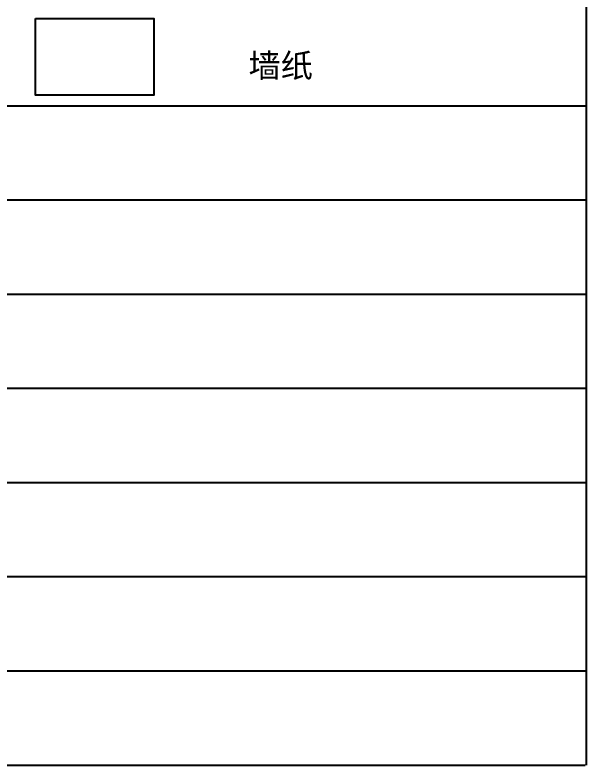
# Model space of a CAD drawing. Header units: millimetres. Extents: x -108685 to 756730, y -311791 to -113.
# Drawn here: x -39066 to -34224, y -249441 to -243086 of the extents above; entities that cross this region are included whole.
import ezdxf

# ---------------------------------------------------------------- set-up
doc = ezdxf.new("R2010")
doc.units = ezdxf.units.MM
doc.layers.add('XX9-【标注引线】Dim', color=44, linetype='Continuous')
doc.styles.add('黑体', font='simhei.ttf')

msp = doc.modelspace()

# ---------------------------------------------------------------- linework, layer by layer
msp.add_lwpolyline([(-38891.5, -243115.2), (-37887.8, -243115.2), (-37887.8, -243764.4), (-38891.5, -243764.4)], close=True)
at = {"layer": 'XX9-【标注引线】Dim'}
for p, q in [((-34224.1, -225501.5), (-34224.1, -249441.5)), ((-44622, -243855.5), (-34231.9, -243855.5)), ((-44622, -244653.5), (-34231.9, -244653.5)), ((-44622, -245451.5), (-34231.9, -245451.5)), ((-44622, -246249.5), (-34231.9, -246249.5)), ((-44622, -247047.5), (-34231.9, -247047.5)), ((-44622, -247845.5), (-34231.9, -247845.5)), ((-44622, -248643.5), (-34231.9, -248643.5)), ((-44622, -249441.5), (-34231.9, -249441.5))]:
    msp.add_line(p, q, dxfattribs=at)

# ---------------------------------------------------------------- texts
at = {"layer": 'XX9-【标注引线】Dim', "style": '黑体'}
msp.add_text('墙纸', height=200, dxfattribs=at).set_placement((-37085.6, -243614.9))

doc.saveas('drawing.dxf')
